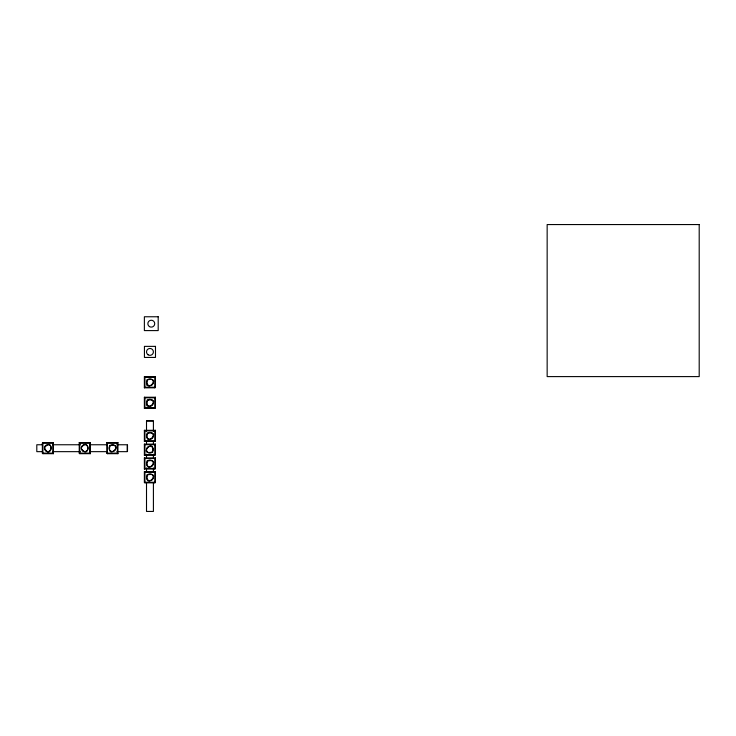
<?xml version="1.0" encoding="UTF-8"?>
<svg xmlns="http://www.w3.org/2000/svg" width="736" height="736" viewBox="0 0 736 736"><rect width="100%" height="100%" fill="white"/><g stroke="black" fill="none" stroke-linecap="round" stroke-linejoin="round"><path stroke-width="1.1" d="M81.346 447.608C89.82 436.089 89.82 460.202 81.346 448.684M147.458 379.84C144.008 395.232 162.858 376.39 147.458 379.84L147.108 379.491M147.458 400.329C144.008 415.72 162.858 396.87 147.458 400.329L147.108 399.979M109.958 445.703C106.508 461.095 125.359 442.244 109.958 445.703L109.609 445.354M147.458 433.394C144.008 448.785 162.858 429.934 147.458 433.394L147.108 433.035M152.352 452.097C155.802 436.706 136.951 455.556 152.352 452.097L152.702 452.456M147.458 461.04C144.008 476.431 162.858 457.58 147.458 461.04L147.108 460.681M147.458 474.858C144.008 490.25 162.858 471.408 147.458 474.858L147.108 474.508M42.357 443.173L42.909 442.621L53.415 442.621L53.415 453.68L42.909 453.68L42.357 453.128L42.357 443.173L52.863 443.173L53.415 442.621M144.376 387.817L144.928 387.265L155.434 387.265L155.434 376.758L144.376 376.758L144.376 387.817L154.882 387.817L155.434 387.265M146.823 385.37L147.458 384.726M154.882 387.817L154.882 377.31L155.434 376.758M79.23 442.621L79.782 443.173L89.737 443.173L90.289 442.621L79.23 442.621L79.23 453.128L79.782 453.68L90.289 453.68L90.289 442.621M144.376 408.296L144.928 407.744L155.434 407.744L155.434 397.247L144.376 397.247L144.376 408.296L154.882 408.296L155.434 407.744M146.823 405.849L147.458 405.214M154.882 408.296L154.882 397.799L155.434 397.247M106.876 442.621L107.428 443.173L117.383 443.173L117.935 442.621L117.935 453.68L107.428 453.68L106.876 453.128L106.876 442.621L117.935 442.621M144.376 441.361L144.928 440.809L155.434 440.809L155.434 430.302L144.376 430.302L144.376 441.361L154.882 441.361L155.434 440.809M154.882 441.361L154.882 430.854L155.434 430.302M144.376 455.188L144.928 454.636L155.434 454.636L155.434 444.13L144.376 444.13L144.376 455.188L154.882 455.188L155.434 454.636M154.882 455.188L154.882 444.682L155.434 444.13M144.376 469.007L144.928 468.455L155.434 468.455L155.434 457.948L144.376 457.948L144.376 469.007L154.882 469.007L155.434 468.455M154.882 469.007L154.882 458.5L155.434 457.948M154.882 482.834L154.882 472.328L155.434 471.776L155.434 482.282L154.882 482.834L144.928 482.834L144.376 482.282L144.376 471.776L155.434 471.776M144.376 376.758L144.928 377.31L154.882 377.31M144.376 397.247L144.928 397.799L154.882 397.799M146.786 420.734L153.134 420.734M144.376 430.302L144.928 430.854L154.882 430.854M144.376 444.13L144.928 444.682L154.882 444.682M42.522 444.756L36.8 444.756L36.8 451.656L42.522 451.656M52.826 444.756L80.298 444.756M90.602 444.756L106.619 444.756M116.923 444.756L127.227 444.756L127.227 451.656L116.923 451.656M52.826 451.656L80.298 451.656M90.602 451.656L106.619 451.656M42.357 453.128L52.863 453.128L53.415 453.68M79.23 453.128L89.737 453.128L90.289 453.68M106.876 453.128L117.383 453.128L117.935 453.68M144.376 457.948L144.928 458.5L154.882 458.5M144.376 471.776L144.928 472.328L154.882 472.328M144.376 482.282L155.434 482.282M153.41 431.314L153.41 421.01L146.51 421.01L146.51 431.314M153.41 441.618L153.41 443.909M153.41 454.213L153.41 457.645M153.41 467.949L153.41 472.521M153.41 482.825L153.41 511.437L146.51 511.437L146.51 482.825M146.51 441.618L146.51 443.909M146.51 454.213L146.51 457.645M146.51 467.949L146.51 472.521M144.928 377.31L144.928 387.265M144.928 397.799L144.928 407.744M144.928 430.854L144.928 440.809M144.928 444.682L144.928 454.636M144.928 458.5L144.928 468.455M144.928 472.328L144.928 482.834M127.503 445.032L127.503 451.38M117.383 443.173L117.383 453.128M107.428 443.173L107.428 453.68M89.737 443.173L89.737 453.128M79.782 443.173L79.782 453.68M52.863 443.173L52.863 453.128M42.909 442.621L42.909 453.68M44.473 447.608C50.72 462.088 54.896 435.767 44.473 447.608M699.2 224.563L547.152 224.563L547.152 376.602L699.2 376.602L699.2 224.563M158.194 316.765L144.376 316.765L144.376 330.593L158.194 330.593L158.194 316.765M155.489 346.371L144.431 346.371L144.431 357.429L155.489 357.429L155.489 346.371M149.436 326.6A3.459 3.459 0 0 0 154.735 323.822A3.459 3.459 0 0 0 149.684 320.62A3.459 3.459 0 0 0 149.436 326.6M148.092 354.807A3.459 3.459 0 0 0 153.41 352.075A3.459 3.459 0 0 0 148.387 348.827A3.459 3.459 0 0 0 148.092 354.807M46.156 451.14A3.459 3.459 0 0 0 51.336 448.15A3.459 3.459 0 0 0 46.156 445.151A3.459 3.459 0 0 0 46.156 451.14M83.03 451.14A3.459 3.459 0 0 0 88.219 448.15A3.459 3.459 0 0 0 83.03 445.151A3.459 3.459 0 0 0 83.03 451.14M110.676 451.14A3.459 3.459 0 0 0 115.865 448.15A3.459 3.459 0 0 0 110.676 445.151A3.459 3.459 0 0 0 110.676 451.14M148.175 466.477A3.459 3.459 0 0 0 153.364 463.478A3.459 3.459 0 0 0 148.175 460.488A3.459 3.459 0 0 0 148.175 466.477M148.175 480.295A3.459 3.459 0 0 0 153.364 477.305A3.459 3.459 0 0 0 148.175 474.306A3.459 3.459 0 0 0 148.175 480.295M148.175 452.649A3.459 3.459 0 0 0 153.364 449.659A3.459 3.459 0 0 0 148.175 446.66A3.459 3.459 0 0 0 148.175 452.649M148.175 438.831A3.459 3.459 0 0 0 153.364 435.832A3.459 3.459 0 0 0 148.175 432.842A3.459 3.459 0 0 0 148.175 438.831M148.175 405.766A3.459 3.459 0 0 0 153.364 402.776A3.459 3.459 0 0 0 148.175 399.777A3.459 3.459 0 0 0 148.175 405.766M148.175 385.278A3.459 3.459 0 0 0 153.364 382.288A3.459 3.459 0 0 0 148.175 379.298A3.459 3.459 0 0 0 148.175 385.278"/></g></svg>
